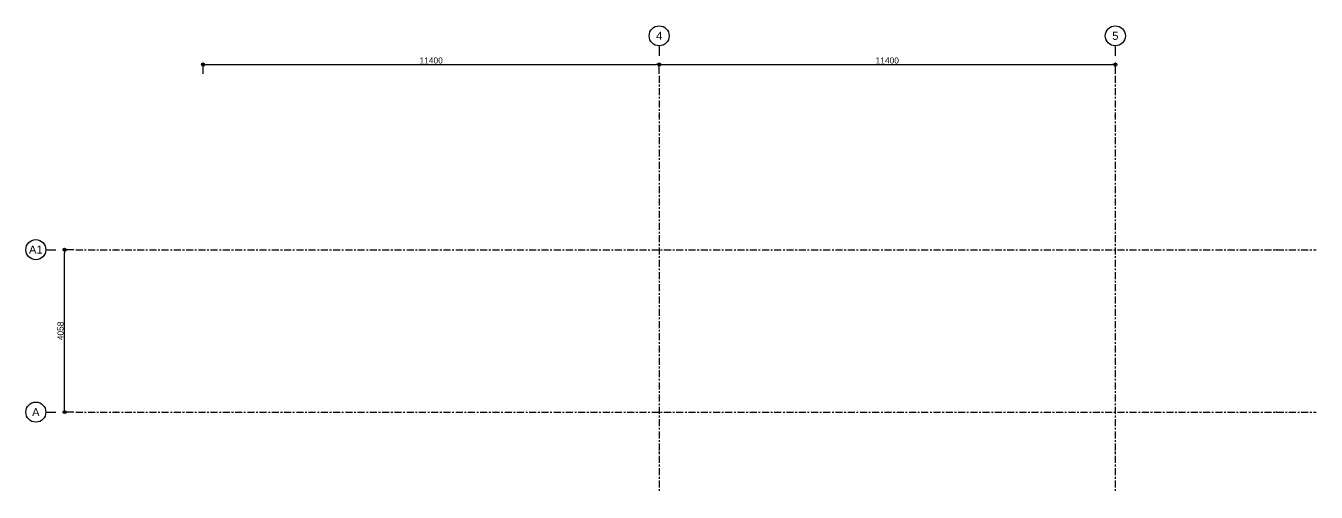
# Model space of a CAD drawing. Header units: millimetres. Extents: x -153298 to 620751, y -313239 to 250031.
# Drawn here: x 14735 to 46985, y 87375 to 99025 of the extents above; entities that cross this region are included whole.
import ezdxf
from ezdxf.enums import TextEntityAlignment as Align

# ---------------------------------------------------------------- set-up
doc = ezdxf.new("R2010")
doc.units = ezdxf.units.MM
doc.linetypes.add('CENTER', pattern=[2, 1.25, -0.25, 0.25, -0.25])
doc.linetypes.add('TA_GL_000.70000', pattern=[1.925, 0.7, -0.175, 0.175, -0.175, 0.7])
doc.layers.get('DEFPOINTS').update_dxf_attribs({"color": 250})
for name, color, linetype in [('000 - 0_SYM_DWG_GRID-BUBBLE_MAIN_COLOR_6', 6, 'Continuous'), ('000 - 0_SYM_DWG_GRIDLINE_MAIN_COLOR_251', 251, 'Continuous'), ('000 - 0_SYM_DWG_SLOPE-SYM_TEXT_COLOR_3', 3, 'Continuous'), ('000 - GRID', 251, 'CENTER')]:
    doc.layers.add(name, color=color, linetype=linetype)
doc.styles.add('ARIAL', font='arial.ttf')
doc.styles.add('FAMELINE_FOR_CKST', font='arial.ttf')
doc.styles.add('TA', font='', dxfattribs={"height": 4.5})
doc.styles.get('TA').set_extended_font_data('Cordia New')
doc.dimstyles.new('FAMELINE-CKST_C-C', dxfattribs={"dimtxt": 0.3, "dimasz": 0.15, "dimexe": 0.1, "dimexo": 0.1, "dimgap": 0.05, "dimtad": 1, "dimzin": 0, "dimdsep": 46, "dimtxsty": 'FAMELINE_FOR_CKST', "dimblk": 'ORIGIN', "dimblk1": 'ORIGIN', "dimblk2": 'ORIGIN', "dimsah": 1, "dimcen": 0.1, "dimdle": 0.1, "dimclrd": 256, "dimclre": 256, "dimclrt": 3, "dimadec": 0, "dimazin": 0, "dimtfac": 1, "dimtix": 1, "dimtmove": 2, "dimatfit": 3, "dimfxl": 1, "dimtolj": 1, "dimtzin": 0, "dimlwd": -1, "dimlwe": -1, "dimarcsym": 0})

# ---------------------------------------------------------------- blocks, each defined once
blk = doc.blocks.new('*U4769')
at = {"layer": '000 - 0_SYM_DWG_GRID-BUBBLE_MAIN_COLOR_6'}
blk.add_line((35, 0), (30, 0), dxfattribs=at)
blk.add_circle((40, 0), 5, dxfattribs=at)
at = {"layer": '000 - 0_SYM_DWG_GRIDLINE_MAIN_COLOR_251', "color": 0, "linetype": 'ByBlock', "ltscale": 5}
blk.add_line((20, 0), (-600, 0), dxfattribs=at)
at = {"layer": '000 - 0_SYM_DWG_GRIDLINE_MAIN_COLOR_251', "color": 3}
blk.add_point((-580, 0), dxfattribs=at)
at = {"layer": '000 - 0_SYM_DWG_GRIDLINE_MAIN_COLOR_251', "color": 0}
blk.add_point((0, 0), dxfattribs=at)
at = {"style": 'TA', "flags": 1}
blk.add_attdef('LOCATION', (6, -6), '', height=4.5, rotation=270, dxfattribs=at)
at = {"layer": '000 - 0_SYM_DWG_SLOPE-SYM_TEXT_COLOR_3', "style": 'ARIAL'}
blk.add_attdef('GRID-HEAD', text='', height=4, rotation=180, dxfattribs=at).set_placement((40, 0), align=Align.MIDDLE_CENTER)
blk = doc.blocks.new('*U4771')
at = {"layer": '000 - 0_SYM_DWG_GRID-BUBBLE_MAIN_COLOR_6'}
blk.add_line((35, 0), (30, 0), dxfattribs=at)
blk.add_circle((40, 0), 5, dxfattribs=at)
at = {"layer": '000 - 0_SYM_DWG_GRIDLINE_MAIN_COLOR_251', "color": 0, "linetype": 'ByBlock', "ltscale": 5}
blk.add_line((20, 0), (-188, 0), dxfattribs=at)
at = {"layer": '000 - 0_SYM_DWG_GRIDLINE_MAIN_COLOR_251', "color": 3}
blk.add_point((-168, 0), dxfattribs=at)
at = {"layer": '000 - 0_SYM_DWG_GRIDLINE_MAIN_COLOR_251', "color": 0}
blk.add_point((0, 0), dxfattribs=at)
at = {"style": 'TA', "flags": 1}
blk.add_attdef('LOCATION', (6, -6), '', height=4.5, rotation=270, dxfattribs=at)
at = {"layer": '000 - 0_SYM_DWG_SLOPE-SYM_TEXT_COLOR_3', "style": 'ARIAL'}
blk.add_attdef('GRID-HEAD', text='', height=4, rotation=270, dxfattribs=at).set_placement((40, 0), align=Align.MIDDLE_CENTER)
blk = doc.blocks.new('*U4770')
at = {"layer": '000 - 0_SYM_DWG_GRID-BUBBLE_MAIN_COLOR_6'}
blk.add_line((35, 0), (30, 0), dxfattribs=at)
blk.add_circle((40, 0), 5, dxfattribs=at)
at = {"layer": '000 - 0_SYM_DWG_GRIDLINE_MAIN_COLOR_251', "color": 0, "linetype": 'ByBlock', "ltscale": 5}
blk.add_line((20, 0), (-188, 0), dxfattribs=at)
at = {"layer": '000 - 0_SYM_DWG_GRIDLINE_MAIN_COLOR_251', "color": 3}
blk.add_point((-168, 0), dxfattribs=at)
at = {"layer": '000 - 0_SYM_DWG_GRIDLINE_MAIN_COLOR_251', "color": 0}
blk.add_point((0, 0), dxfattribs=at)
at = {"style": 'TA', "flags": 1}
blk.add_attdef('LOCATION', (6, -6), '', height=4.5, rotation=270, dxfattribs=at)
at = {"layer": '000 - 0_SYM_DWG_SLOPE-SYM_TEXT_COLOR_3', "style": 'ARIAL'}
blk.add_attdef('GRID-HEAD', text='', height=4, rotation=270, dxfattribs=at).set_placement((40, 0), align=Align.MIDDLE_CENTER)
blk = doc.blocks.new('_Origin')
at = {"color": 0, "linetype": 'ByBlock', "lineweight": -2}
blk.add_line((0, 0), (-1, 0), dxfattribs=at)
blk.add_circle((0, 0), 0.5, dxfattribs=at)
blk = doc.blocks.new('*D4864')
at = {"transparency": 16777216}
for p, q in [((19165, 97825), (19165, 98106)), ((19240, 98056), (30490, 98056)), ((30565, 97825), (30565, 98106))]:
    blk.add_line(p, q, dxfattribs=at)
at = {"layer": 'DEFPOINTS', "color": 0, "transparency": 16777216}
for p in [(30565, 98056), (19165, 97775), (30565, 97775)]:
    blk.add_point(p, dxfattribs=at)
at = {"transparency": 16777216, "xscale": 75, "yscale": 75, "zscale": 75, "rotation": 180}
blk.add_blockref('_Origin', (19165, 98056), dxfattribs=at)
at = {"transparency": 16777216, "xscale": 75, "yscale": 75, "zscale": 75}
blk.add_blockref('_Origin', (30565, 98056), dxfattribs=at)
at = {"transparency": 16777216, "insert": (24865, 98158), "char_height": 150, "attachment_point": 5, "style": 'FAMELINE_FOR_CKST'}
blk.add_mtext('\\A1;11400', dxfattribs=at)
blk = doc.blocks.new('*D4865')
at = {"transparency": 16777216}
for p, q in [((30565, 97825), (30565, 98106)), ((30640, 98056), (41890, 98056)), ((41965, 97825), (41965, 98106))]:
    blk.add_line(p, q, dxfattribs=at)
at = {"layer": 'DEFPOINTS', "color": 0, "transparency": 16777216}
for p in [(41965, 98056), (30565, 97775), (41965, 97775)]:
    blk.add_point(p, dxfattribs=at)
at = {"transparency": 16777216, "xscale": 75, "yscale": 75, "zscale": 75, "rotation": 180}
blk.add_blockref('_Origin', (30565, 98056), dxfattribs=at)
at = {"transparency": 16777216, "xscale": 75, "yscale": 75, "zscale": 75}
blk.add_blockref('_Origin', (41965, 98056), dxfattribs=at)
at = {"transparency": 16777216, "insert": (36265, 98158), "char_height": 150, "attachment_point": 5, "style": 'FAMELINE_FOR_CKST'}
blk.add_mtext('\\A1;11400', dxfattribs=at)
blk = doc.blocks.new('*D4866')
at = {"transparency": 16777216}
for p, q in [((15935, 93433), (15653, 93433)), ((15703, 89450), (15703, 93358)), ((15935, 89375), (15653, 89375))]:
    blk.add_line(p, q, dxfattribs=at)
at = {"layer": 'DEFPOINTS', "color": 0, "transparency": 16777216}
for p in [(15703, 93433), (15985, 93433), (15985, 89375)]:
    blk.add_point(p, dxfattribs=at)
at = {"transparency": 16777216, "xscale": 75, "yscale": 75, "zscale": 75}
for p, rotation in [((15703, 93433), 90), ((15703, 89375), 270)]:
    blk.add_blockref('_Origin', p, dxfattribs=dict(at, rotation=rotation))
at = {"transparency": 16777216, "insert": (15602, 91404), "char_height": 150, "attachment_point": 5, "rotation": 90, "style": 'FAMELINE_FOR_CKST'}
blk.add_mtext('\\A1;4058', dxfattribs=at)

msp = doc.modelspace()

# ---------------------------------------------------------------- block references
at = {"layer": '000 - GRID', "linetype": 'TA_GL_000.70000'}
for name, p, xscale, yscale, zscale, rotation, values in [('*U4771', (30564.5579, 96775.1981), 50.00000000000004, 50.00000000000004, 50.00000000000004, 90, {'GRID-HEAD': '4'}), ('*U4770', (41964.5579, 96775.1981), 50.00000000000004, 50.00000000000004, 50.00000000000004, 90, {'GRID-HEAD': '5'}), ('*U4769', (16984.5579, 93433.1981), 50, 50, 50, 180, {'GRID-HEAD': 'A1'}), ('*U4769', (16984.5579, 89375.1981), 50, 50, 50, 180, {'GRID-HEAD': 'A'})]:
    msp.add_blockref(name, p, dxfattribs=dict(at, xscale=xscale, yscale=yscale, zscale=zscale, rotation=rotation)).add_auto_attribs(values)

# ---------------------------------------------------------------- dimensions: what is measured, and where the dimension line sits
at = {"color": 6}
for base, p1, p2, angle, picture, middle in [((30564.5579, 98056.4481), (19164.5579, 97775.1981), (30564.5579, 97775.1981), 180, '*D4864', (24864.5579, 98158.0341)), ((41964.5579, 98056.4481), (30564.5579, 97775.1981), (41964.5579, 97775.1981), 180, '*D4865', (36264.5579, 98158.0341)), ((15703.3079, 93433.1981), (15984.5579, 89375.1981), (15984.5579, 93433.1981), 270, '*D4866', (15601.7219, 91404.1981))]:
    dim = msp.add_linear_dim(base=base, p1=p1, p2=p2, angle=angle, dimstyle='FAMELINE-CKST_C-C', override={"dimscale": 500, "dimdec": 0, "dimlfac": 1}, dxfattribs=at)
    dim.commit()
    dim.dimension.update_dxf_attribs({"geometry": picture, "text_midpoint": middle})

doc.saveas('drawing.dxf')
